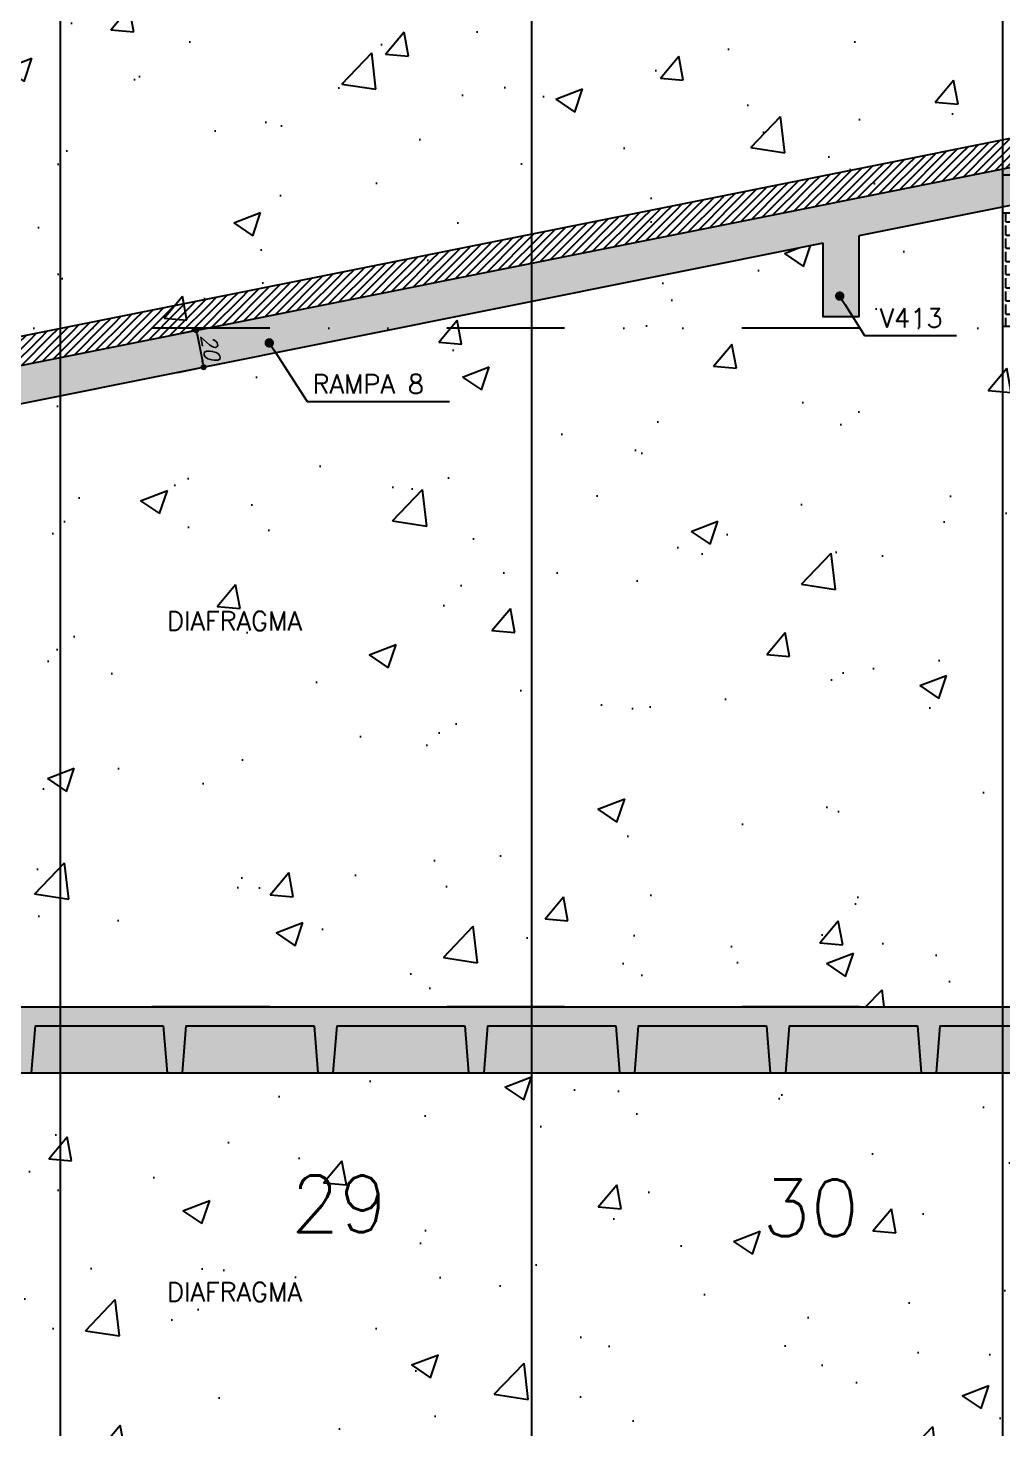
# Model space of a CAD drawing. Header units: millimetres. Extents: x 0 to 8720, y 0 to 4500.
# Drawn here: x 5420 to 5937, y 735 to 1478 of the extents above; entities that cross this region are included whole.
import ezdxf
from ezdxf import colors
from ezdxf.entities.mleader import LeaderData, LeaderLine
from ezdxf.math import Vec2, Vec3

# ---------------------------------------------------------------- set-up
doc = ezdxf.new("R2010")
doc.units = ezdxf.units.MM
doc.header["$LTSCALE"] = 50
doc.linetypes.add('DASHED', pattern=[0.75, 0.5, -0.25])
doc.linetypes.add('DIVIDE2', pattern=[0.625, 0.25, -0.125, 0, -0.125, 0, -0.125])
for name, color, linetype in [('F-AUX-RED', 1, 'Continuous'), ('F-AUX-VARIACAO', 2, 'Continuous'), ('F-CORTE', 4, 'Continuous'), ('F-COTAS', 106, 'Continuous'), ('F-CPC', 1, 'DASHED'), ('F-EIXOS-DET', 1, 'Continuous'), ('F-FUNDAÇÃO-VISTA', 253, 'Continuous'), ('F-MURETA OBRA', 4, 'Continuous'), ('F-PERFIL VISTA', 252, 'Continuous'), ('F-SOLIDO-CORTE', 71, 'Continuous'), ('F-TEXTO-YELLOW', 2, 'Continuous'), ('F-VISTA', 2, 'Continuous'), ('F-VISTA SÓLIDO 3', 252, 'Continuous')]:
    doc.layers.add(name, color=color, linetype=linetype)
doc.styles.add('CP-TEXT-INCL', font='simplex.shx', dxfattribs={"oblique": 20})
doc.styles.add('MCP', font='simplex.shx')
doc.styles.get("Standard").update_dxf_attribs({"font": 'txt.shx'})
doc.dimstyles.new('CP-COTAS-50', dxfattribs={"dimscale": 0.64, "dimtxt": 12.5, "dimasz": 5, "dimexe": 5, "dimexo": 5, "dimgap": 2.5, "dimtad": 1, "dimdec": 1, "dimdsep": 46, "dimtxsty": 'CP-TEXT-INCL', "dimblk1": 'DOT', "dimblk2": 'DOT', "dimsah": 1, "dimcen": 9, "dimclrd": 256, "dimclre": 256, "dimclrt": 256, "dimadec": 0, "dimazin": 0, "dimtfac": 1, "dimtdec": 1, "dimtmove": 2, "dimatfit": 3, "dimldrblk": 'DOT', "dimfxl": 5, "dimtolj": 1, "dimarcsym": 0})
pattern_1 = [(45, (-4e-12, 67.9026), (-2.245064, 2.245064), [])]

# ---------------------------------------------------------------- blocks, each defined once
blk = doc.blocks.new('A$Cba39174f')
at = {"layer": 'F-CORTE'}
for points in [[(11039.05, -4045.2), (11119.05, -4045.2)], [(11039.05, -4055.2), (11041.05, -4080.2), (11049.05, -4080.2)], [(11051.05, -4055.2), (11049.05, -4080.2), (11049.05, -4080.2)], [(11051.05, -4055.2), (11119.05, -4055.2)]]:
    blk.add_lwpolyline(points, dxfattribs=at)
blk = doc.blocks.new('_DOT')
at = {"color": 0, "linetype": 'ByBlock'}
blk.add_line((-0.5, 0), (-1, 0), dxfattribs=at)
at = {"color": 0, "linetype": 'ByBlock', "const_width": 0.5}
blk.add_lwpolyline([(-0.25, 0, 1), (0.25, 0, 1)], format="xyb", close=True, dxfattribs=at)
blk = doc.blocks.new('*D109')
at = {"layer": 'F-COTAS', "lineweight": -2, "transparency": 16777216}
for p, q in [((5495.01, 1315.1), (5511.9, 1318.48)), ((5509.39, 1314.71), (5512.06, 1301.38)), ((5498.93, 1295.49), (5515.82, 1298.87))]:
    blk.add_line(p, q, dxfattribs=at)
at = {"layer": 'F-COTAS', "lineweight": -2, "transparency": 16777216, "xscale": 3.2, "yscale": 3.2, "zscale": 3.2}
for p, rotation in [((5508.76, 1317.85), 101.3219605495863), ((5512.69, 1298.24), 281.3219605495863)]:
    blk.add_blockref('_DOT', p, dxfattribs=dict(at, rotation=rotation))
at = {"layer": 'F-COTAS', "transparency": 16777216, "insert": (5516.21, 1309.14), "char_height": 8, "attachment_point": 5, "rotation": 281.32196, "style": 'CP-TEXT-INCL'}
blk.add_mtext('\\A1;20', dxfattribs=at)

msp = doc.modelspace()

# ---------------------------------------------------------------- hatches: boundary and pattern name
at = {"layer": 'F-AUX-VARIACAO'}
h = msp.add_hatch(dxfattribs=at)
h.set_pattern_fill('ANSI31', color=253)
h.set_pattern_definition(pattern_1)
h.paths.add_polyline_path([(5232.28, 1274.73), (5232.28, 1277.79), (5213.28, 1273.99), (5013.28, 1253.99), (5013.28, 1250.99), (5013.43, 1250.99), (5213.28, 1270.97), (5213.28, 1270.99), (5213.47, 1270.99), (5213.73, 1271.02)])
h.paths.add_polyline_path([(5311.28, 1293.61), (5311.28, 1290.55), (6592.23, 1547.02), (6792.08, 1567), (6830.78, 1567), (6830.78, 1562.99), (6830.78, 1562.99), (6832.84, 1562.99), (6845.78, 1562.99), (6955.78, 1562.99), (6955.78, 1569.99), (6791.78, 1569.99), (6591.78, 1549.99)])
h.paths.add_polyline_path([(5281.28, 1284.54), (5281.28, 1287.6), (5262.28, 1283.8), (5262.28, 1280.74)])
h = msp.add_hatch(dxfattribs=at)
h.set_pattern_fill('ANSI31', color=253)
h.set_pattern_definition(pattern_1)
h.paths.add_polyline_path([(5311.28, 1290.55), (5311.28, 1278.31), (6594.01, 1535.14), (6793.28, 1555.06), (6830.78, 1555.06), (6830.78, 1562.99), (6830.78, 1567), (6792.08, 1567), (6592.23, 1547.02)])
h.paths.add_polyline_path([(5281.28, 1267.99), (5281.28, 1284.54), (5262.28, 1280.74), (5262.28, 1267.99)])
at = {"layer": 'F-MURETA OBRA'}
h = msp.add_hatch(dxfattribs=at)
h.set_pattern_fill('ANGLE', color=1, style=0)
h.set_pattern_definition([(0, (2753.1256, -2690.0056), (0, 6.985), [5.08, -1.905]), (90, (2753.1256, -2690.0056), (-6.985, 4e-16), [5.08, -1.905])])
h.paths.add_polyline_path([(5936.71, 1319.99), (6186.71, 1319.99), (6186.71, 1379.99), (5936.71, 1379.99)])
at = {"layer": 'F-PERFIL VISTA', "ltscale": 2}
h = msp.add_hatch(dxfattribs=at)
h.set_pattern_fill('AR-CONC', color=256, scale=0.8)
h.paths.add_polyline_path([(4511.71, 617.99), (4411.78, 617.99), (4383.07, 617.99), (4371.78, 617.99), (4291.78, 617.99), (4282.21, 617.99), (4261.78, 617.99), (4261.78, 555.3), (4261.78, 179.99), (4511.71, 179.99)])
h.paths.add_polyline_path([(4761.71, 617.99), (4511.71, 617.99), (4511.71, 179.99), (4761.71, 179.99)])
h.paths.add_polyline_path([(5186.71, 617.99), (4761.71, 617.99), (4761.71, 179.99), (5186.71, 179.99)])
h.paths.add_polyline_path([(5436.71, 617.99), (5186.71, 617.99), (5186.71, 179.99), (5436.71, 179.99)])
h.paths.add_polyline_path([(5686.71, 617.99), (5436.71, 617.99), (5436.71, 179.99), (5686.71, 179.99)])
h.paths.add_polyline_path([(5936.71, 617.99), (5686.71, 617.99), (5686.71, 179.99), (5936.71, 179.99)])
h.paths.add_polyline_path([(6186.71, 617.99), (5936.71, 617.99), (5936.71, 179.99), (6186.71, 179.99)])
h.paths.add_polyline_path([(6239.09, 617.99), (6186.71, 617.99), (6186.71, 306.99), (6239.09, 306.99)])
h.paths.add_polyline_path([(4511.71, 1226.99), (4365.78, 1226.99), (4286.28, 1226.99), (4261.78, 1226.99), (4261.78, 691.44), (4261.78, 652.99), (4282.21, 652.99), (4291.78, 652.99), (4371.78, 652.99), (4451.28, 652.99), (4511.71, 652.99)])
h.paths.add_polyline_path([(4761.71, 1226.99), (4511.71, 1226.99), (4511.71, 652.99), (4531.28, 652.99), (4611.28, 652.99), (4691.28, 652.99), (4761.71, 652.99)])
h.paths.add_polyline_path([(5186.71, 923.99), (4922.78, 923.99), (4922.78, 907.77), (4922.78, 898.99), (4920, 898.99), (4903.78, 898.99), (4903.78, 950.21), (4903.78, 958.99), (4931.28, 958.99), (5011.28, 958.99), (5091.28, 958.99), (5171.28, 958.99), (5186.71, 958.99), (5186.71, 1226.99), (5013.28, 1226.99), (4945.28, 1226.99), (4761.71, 1226.99), (4761.71, 652.99), (4771.28, 652.99), (4851.28, 652.99), (4931.28, 652.99), (5011.28, 652.99), (5091.28, 652.99), (5171.28, 652.99), (5186.71, 652.99)])
h.paths.add_polyline_path([(5436.71, 923.99), (5186.71, 923.99), (5186.71, 652.99), (5251.28, 652.99), (5331.28, 652.99), (5411.28, 652.99), (5436.71, 652.99)])
h.paths.add_polyline_path([(5686.71, 923.99), (5436.71, 923.99), (5436.71, 652.99), (5491.28, 652.99), (5571.28, 652.99), (5651.28, 652.99), (5686.71, 652.99)])
h.paths.add_polyline_path([(5936.71, 923.99), (5686.71, 923.99), (5686.71, 652.99), (5731.28, 652.99), (5811.28, 652.99), (5891.28, 652.99), (5936.71, 652.99)])
h.paths.add_polyline_path([(6186.71, 923.99), (5936.71, 923.99), (5936.71, 652.99), (5971.28, 652.99), (6051.28, 652.99), (6131.28, 652.99), (6186.71, 652.99)])
h.paths.add_polyline_path([(6239.09, 923.99), (6186.71, 923.99), (6186.71, 652.99), (6211.28, 652.99), (6239.09, 652.99)])
h.paths.add_polyline_path([(6239.09, 1437.21), (6206.78, 1437.21), (6206.78, 1379.99), (6186.71, 1379.99), (6186.71, 958.99), (6211.28, 958.99), (6239.09, 958.99)])
h.paths.add_polyline_path([(6186.71, 1379.99), (5967.78, 1379.99), (5936.71, 1379.99), (5936.71, 958.99), (5971.28, 958.99), (6051.28, 958.99), (6131.28, 958.99), (6186.71, 958.99)])
h.paths.add_polyline_path([(5936.71, 1379.99), (5936.71, 1383.14), (5860.28, 1367.84), (5860.28, 1333.77), (5860.28, 1324.99), (5844.06, 1324.99), (5841.28, 1324.99), (5841.28, 1364.03), (5686.71, 1333.08), (5686.71, 958.99), (5731.28, 958.99), (5811.28, 958.99), (5891.28, 958.99), (5936.71, 958.99)])
h.paths.add_polyline_path([(5686.71, 1333.08), (5436.71, 1283.03), (5436.71, 958.99), (5491.28, 958.99), (5571.28, 958.99), (5651.28, 958.99), (5686.71, 958.99)])
h.paths.add_polyline_path([(5436.71, 1283.03), (5330.28, 1261.72), (5330.28, 1212.99), (5262.28, 1212.99), (5262.28, 1226.99), (5186.71, 1226.99), (5186.71, 958.99), (5251.28, 958.99), (5331.28, 958.99), (5411.28, 958.99), (5436.71, 958.99)])
h.paths.add_polyline_path([(4511.71, 1499.99), (4371.78, 1499.99), (4365.78, 1499.99), (4365.78, 1534.99), (4441.78, 1534.99), (4511.71, 1534.99), (4511.71, 1643.99), (4476.78, 1643.99), (4261.78, 1643.99), (4261.78, 1576.37), (4261.78, 1534.99), (4276.14, 1534.99), (4286.38, 1534.99), (4286.38, 1531.09), (4286.38, 1524.99), (4286.38, 1515.23), (4286.38, 1499.99), (4276.14, 1499.99), (4273.27, 1499.99), (4272.5, 1499.99), (4270.34, 1499.99), (4269.9, 1499.99), (4268.59, 1499.99), (4268.32, 1499.99), (4267.44, 1499.99), (4267.25, 1499.99), (4266.62, 1499.99), (4266.48, 1499.99), (4261.78, 1499.99), (4261.78, 1318.99), (4261.78, 1267.44), (4261.78, 1246.99), (4286.28, 1246.99), (4365.78, 1246.99), (4511.71, 1246.99)])
h.paths.add_polyline_path([(4761.71, 1499.99), (4511.71, 1499.99), (4511.71, 1246.99), (4761.71, 1246.99)])
h.paths.add_polyline_path([(5186.71, 1643.99), (5162.28, 1643.99), (4923.28, 1643.99), (4761.71, 1643.99), (4761.71, 1534.99), (4841.78, 1534.99), (4921.78, 1534.99), (5001.78, 1534.99), (5094.78, 1534.99), (5094.78, 1629.99), (5113.78, 1629.99), (5113.78, 1514.99), (5094.78, 1514.99), (5094.78, 1524.99), (5001.78, 1524.99), (4933.78, 1524.99), (4931.78, 1499.99), (4761.71, 1499.99), (4761.71, 1246.99), (4964.28, 1246.99), (4994.28, 1246.99), (5186.71, 1246.99)])
h.paths.add_polyline_path([(5436.71, 1643.99), (5397.78, 1643.99), (5186.71, 1643.99), (5186.71, 1246.99), (5262.28, 1246.99), (5262.28, 1267.99), (5281.28, 1267.99), (5281.28, 1226.99), (5311.28, 1226.99), (5311.28, 1278.31), (5436.71, 1303.43)])
h.paths.add_polyline_path([(5686.71, 1643.99), (5636.78, 1643.99), (5436.71, 1643.99), (5436.71, 1303.43), (5686.71, 1353.48)])
h.paths.add_polyline_path([(5936.71, 1643.99), (5686.71, 1643.99), (5686.71, 1353.48), (5936.71, 1403.53)])
h.paths.add_polyline_path([(4761.71, 1643.99), (4715.78, 1643.99), (4511.71, 1643.99), (4511.71, 1534.99), (4521.78, 1534.99), (4601.78, 1534.99), (4681.78, 1534.99), (4761.71, 1534.99)])
at = {"layer": 'F-SOLIDO-CORTE'}
h = msp.add_hatch(color=256, dxfattribs=at)
h.dxf.hatch_style = 1
h.paths.add_polyline_path([(5013.28, 1246.99), (5013.28, 1226.99), (5262.28, 1226.99), (5262.28, 1212.99), (5330.28, 1212.99), (5330.28, 1261.72), (5841.28, 1364.03), (5841.28, 1324.99), (5844.06, 1324.99), (5860.28, 1324.99), (5860.28, 1333.77), (5860.28, 1367.84), (6596.97, 1515.33), (6795.27, 1535.16), (6830.78, 1535.16), (6830.78, 1480.08), (6830.78, 1562.99), (6830.78, 1562.99), (6830.78, 1555.06), (6793.28, 1555.06), (6594.01, 1535.14), (5311.28, 1278.31), (5311.28, 1226.99), (5281.28, 1226.99), (5281.28, 1267.99), (5262.28, 1267.99), (5262.28, 1246.99)])
h = msp.add_hatch(color=256, dxfattribs=at)
h.dxf.hatch_style = 1
h.paths.add_polyline_path([(6830.78, 948.99), (6830.78, 958.99), (6691.28, 958.99), (6611.28, 958.99), (6531.28, 958.99), (6451.28, 958.99), (6371.28, 958.99), (6291.28, 958.99), (6211.28, 958.99), (6131.28, 958.99), (6051.28, 958.99), (5971.28, 958.99), (5891.28, 958.99), (5811.28, 958.99), (5731.28, 958.99), (5651.28, 958.99), (5571.28, 958.99), (5491.28, 958.99), (5411.28, 958.99), (5331.28, 958.99), (5251.28, 958.99), (5171.28, 958.99), (5091.28, 958.99), (5011.28, 958.99), (4931.28, 958.99), (4903.78, 958.99), (4903.78, 950.21), (4903.78, 898.99), (4920, 898.99), (4922.78, 898.99), (4922.78, 907.77), (4922.78, 948.99), (4931.28, 948.99), (4933.28, 923.99), (4941.28, 923.99), (4943.28, 948.99), (5011.28, 948.99), (5013.28, 923.99), (5021.28, 923.99), (5023.28, 948.99), (5091.28, 948.99), (5093.28, 923.99), (5101.28, 923.99), (5103.28, 948.99), (5171.28, 948.99), (5173.28, 923.99), (5181.28, 923.99), (5183.28, 948.99), (5251.28, 948.99), (5253.28, 923.99), (5261.28, 923.99), (5263.28, 948.99), (5331.28, 948.99), (5333.28, 923.99), (5341.28, 923.99), (5343.28, 948.99), (5411.28, 948.99), (5413.28, 923.99), (5421.28, 923.99), (5423.28, 948.99), (5491.28, 948.99), (5493.28, 923.99), (5501.28, 923.99), (5503.28, 948.99), (5571.28, 948.99), (5573.28, 923.99), (5581.28, 923.99), (5583.28, 948.99), (5651.28, 948.99), (5653.28, 923.99), (5661.28, 923.99), (5663.28, 948.99), (5731.28, 948.99), (5733.28, 923.99), (5741.28, 923.99), (5743.28, 948.99), (5811.28, 948.99), (5813.28, 923.99), (5821.28, 923.99), (5823.28, 948.99), (5891.28, 948.99), (5893.28, 923.99), (5901.28, 923.99), (5903.28, 948.99), (5971.28, 948.99), (5973.28, 923.99), (5981.28, 923.99), (5983.28, 948.99), (6051.28, 948.99), (6053.28, 923.99), (6061.28, 923.99), (6063.28, 948.99), (6131.28, 948.99), (6133.28, 923.99), (6141.28, 923.99), (6143.28, 948.99), (6211.28, 948.99), (6213.28, 923.99), (6221.28, 923.99), (6223.28, 948.99), (6291.28, 948.99), (6293.28, 923.99), (6301.28, 923.99), (6303.28, 948.99), (6371.28, 948.99), (6373.28, 923.99), (6381.28, 923.99), (6383.28, 948.99), (6451.28, 948.99), (6453.28, 923.99), (6461.28, 923.99), (6463.28, 948.99), (6531.28, 948.99), (6533.28, 923.99), (6541.28, 923.99), (6543.28, 948.99), (6611.28, 948.99), (6613.28, 923.99), (6621.28, 923.99), (6623.28, 948.99), (6691.28, 948.99), (6693.28, 923.99), (6701.28, 923.99), (6703.28, 948.99), (6771.28, 948.99), (6773.28, 923.99), (6781.28, 923.99), (6783.28, 948.99)])
at = {"layer": 'F-VISTA SÓLIDO 3'}
h = msp.add_hatch(color=256, dxfattribs=at)
h.dxf.hatch_style = 1
h.paths.add_polyline_path([(5491.28, 948.99), (5423.28, 948.99), (5421.28, 923.99), (5493.28, 923.99)])
h = msp.add_hatch(color=256, dxfattribs=at)
h.dxf.hatch_style = 1
h.paths.add_polyline_path([(5571.28, 948.99), (5503.28, 948.99), (5501.28, 923.99), (5573.28, 923.99)])
h = msp.add_hatch(color=256, dxfattribs=at)
h.dxf.hatch_style = 1
h.paths.add_polyline_path([(5651.28, 948.99), (5583.28, 948.99), (5581.28, 923.99), (5653.28, 923.99)])
h = msp.add_hatch(color=256, dxfattribs=at)
h.dxf.hatch_style = 1
h.paths.add_polyline_path([(5731.28, 948.99), (5663.28, 948.99), (5661.28, 923.99), (5733.28, 923.99)])
h = msp.add_hatch(color=256, dxfattribs=at)
h.dxf.hatch_style = 1
h.paths.add_polyline_path([(5811.28, 948.99), (5743.28, 948.99), (5741.28, 923.99), (5813.28, 923.99)])
h = msp.add_hatch(color=256, dxfattribs=at)
h.dxf.hatch_style = 1
h.paths.add_polyline_path([(5891.28, 948.99), (5823.28, 948.99), (5821.28, 923.99), (5893.28, 923.99)])
h = msp.add_hatch(color=256, dxfattribs=at)
h.dxf.hatch_style = 1
h.paths.add_polyline_path([(5971.28, 948.99), (5903.28, 948.99), (5901.28, 923.99), (5973.28, 923.99)])

# ---------------------------------------------------------------- linework, layer by layer
at = {"layer": 'F-AUX-VARIACAO', "color": 253}
msp.add_lwpolyline([(6791.78, 1569.99), (6591.78, 1549.99), (5213.28, 1273.99), (5013.28, 1253.99), (4365.78, 1253.99), (4365.78, 1246.99)], dxfattribs=at)
at = {"layer": 'F-CORTE'}
for points in [[(5311.28, 1278.31), (6594.01, 1535.14), (6793.28, 1555.06), (6830.78, 1555.06)], [(6795.27, 1535.16), (6596.97, 1515.33), (5860.28, 1367.84)], [(5860.28, 1367.84), (5860.28, 1333.77), (5860.28, 1324.99), (5844.06, 1324.99), (5841.28, 1324.99), (5841.28, 1364.03)], [(5841.28, 1364.03), (5330.28, 1261.72)]]:
    msp.add_lwpolyline(points, dxfattribs=at)
at = {"layer": 'F-CPC'}
for p, q in [((5436.71, 179.99), (5436.71, 1703.99)), ((5686.71, 179.99), (5686.71, 1703.99)), ((5936.71, 179.99), (5936.71, 1703.99))]:
    msp.add_line(p, q, dxfattribs=at)
msp.add_lwpolyline([(6186.71, 1399.99), (5936.71, 1399.99)], dxfattribs=at)
at = {"layer": 'F-EIXOS-DET', "color": 1, "linetype": 'DIVIDE2', "ltscale": 5}
for p, q in [((6955.78, 1318.99), (4186.78, 1318.99)), ((6955.78, 958.99), (4186.78, 958.99))]:
    msp.add_line(p, q, dxfattribs=at)
at = {"layer": 'F-FUNDAÇÃO-VISTA'}
for p, q in [((5436.71, 179.99), (5436.71, 1703.99)), ((5436.71, 179.99), (5436.71, 1703.99)), ((5686.71, 179.99), (5686.71, 1703.99)), ((5686.71, 179.99), (5686.71, 1569.99)), ((5936.71, 179.99), (5936.71, 1569.99)), ((5936.71, 1379.99), (6186.71, 1379.99)), ((5936.71, 179.99), (5936.71, 1379.99))]:
    msp.add_line(p, q, dxfattribs=at)
at = {"layer": 'F-MURETA OBRA'}
for p, q in [((5436.71, 179.99), (5436.71, 1703.99)), ((5686.71, 179.99), (5686.71, 1703.99)), ((5936.71, 179.99), (5936.71, 1703.99))]:
    msp.add_line(p, q, dxfattribs=at)
for points in [[(6186.71, 1399.99), (5936.71, 1399.99)], [(5936.71, 1379.99), (6186.71, 1379.99)], [(5936.71, 1319.99), (6186.71, 1319.99)]]:
    msp.add_lwpolyline(points, dxfattribs=at)
at = {"layer": 'F-VISTA'}
msp.add_lwpolyline([(4922.78, 923.99), (6830.78, 923.99)], dxfattribs=at)

# ---------------------------------------------------------------- block references
at = {"layer": 'F-CORTE'}
for p in [(-5627.77, 5004.19), (-5547.77, 5004.19), (-5467.77, 5004.19), (-5387.77, 5004.19), (-5307.77, 5004.19), (-5227.77, 5004.19), (-5147.77, 5004.19)]:
    msp.add_blockref('A$Cba39174f', p, dxfattribs=at)

# ---------------------------------------------------------------- texts
at = {"layer": 'F-CPC', "char_height": 30, "attachment_point": 1}
for s, insert in [('29', (5558.94, 869.61)), ('30', (5808.94, 867.45))]:
    msp.add_mtext_dynamic_manual_height_columns(s, width=540.7942, gutter_width=12.5, heights=[0], dxfattribs=dict(at, insert=insert))
at = {"layer": 'F-TEXTO-YELLOW', "style": 'MCP'}
for s, p in [('V413', (5871.24, 1319.31)), ('RAMPA 8', (5570.41, 1284.26)), ('DIAFRAGMA', (5493.24, 1158.67)), ('DIAFRAGMA', (5493.24, 802.86))]:
    msp.add_text(s, height=10, dxfattribs=at).set_placement(p)

# ---------------------------------------------------------------- dimensions: what is measured, and where the dimension line sits
at = {"layer": 'F-COTAS'}
dim = msp.add_aligned_dim(p1=(5491.87, 1314.47), p2=(5495.8, 1294.86), distance=17.22, dimstyle='CP-COTAS-50', dxfattribs=at)
dim.commit()
dim.dimension.update_dxf_attribs({"geometry": '*D109', "text_midpoint": (5516.21, 1309.14)})

# ---------------------------------------------------------------- leaders
at = {"layer": 'F-AUX-RED'}
ml = msp.add_multileader_mtext('Standard', dxfattribs=at)
ml.set_content('', color=256)
ml.set_leader_properties()
ml.set_arrow_properties(name='DOT')
ml.build(insert=Vec2(0, 0))
ml.multileader.update_dxf_attribs({"text_right_attachment_type": 6, "text_top_attachment_type": 0, "text_bottom_attachment_type": 0, "dogleg_length": 0.36, "arrow_head_size": 5})
ctx = ml.context
ctx.base_point, ctx.char_height, ctx.arrow_head_size, ctx.landing_gap_size, ctx.plane_origin = Vec3(5912.05, 1315.05), 0.18, 5, 0.09, Vec3(5850.13, 1335.91)
ctx.right_attachment = 6
notes = []
notes.append((ctx, [(0, (1, 1, 0), (5863.18, 1315.05), (1, 0), 48.87, [(0, [(5850.13, 1335.91)], 256, [])])]))
ctx.mtext.insert, ctx.mtext.flow_direction = Vec3(5912.14, 1315.14), 5
ml = msp.add_multileader_mtext('Standard', dxfattribs=at)
ml.set_content('', color=256)
ml.set_leader_properties()
ml.set_arrow_properties(name='DOT')
ml.build(insert=Vec2(0, 0))
ml.multileader.update_dxf_attribs({"text_right_attachment_type": 6, "text_top_attachment_type": 0, "text_bottom_attachment_type": 0, "dogleg_length": 0.36, "arrow_head_size": 5})
ctx = ml.context
ctx.base_point, ctx.char_height, ctx.arrow_head_size, ctx.landing_gap_size, ctx.plane_origin = Vec3(5643.13, 1280), 0.18, 5, 0.09, Vec3(5547.5, 1311.1)
ctx.right_attachment = 6
notes.append((ctx, [(0, (1, 1, 0), (5567.59, 1280), (1, 0), 75.54, [(0, [(5547.5, 1311.1)], 256, [])])]))
ctx.mtext.insert, ctx.mtext.flow_direction = Vec3(5643.22, 1280.09), 5
for ctx, leaders in notes:
    for number, flags, end, landing, length, lines in leaders:
        leader = LeaderData()
        leader.index, (leader.has_last_leader_line, leader.has_dogleg_vector, leader.attachment_direction) = number, flags
        leader.last_leader_point, leader.dogleg_vector, leader.dogleg_length = Vec3(end), Vec3(landing), length
        for number, points, colour, breaks in lines:
            line = LeaderLine()
            line.index, line.vertices, line.color, line.breaks = number, Vec3.list(points), colors.encode_raw_color(colour), breaks
            leader.lines.append(line)
        ctx.leaders.append(leader)

doc.saveas('drawing.dxf')
